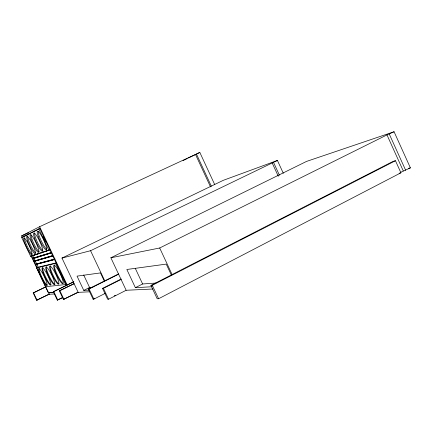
<?xml version="1.0" encoding="UTF-8"?>
<svg xmlns="http://www.w3.org/2000/svg" width="432" height="432" viewBox="0 0 432 432"><rect width="100%" height="100%" fill="white"/><g stroke="black" fill="none" stroke-linecap="round" stroke-linejoin="round"><path stroke-width="0.65" d="M400.324 172.471L410.4 167.864L394.07 131.749L306.515 161.428L110.878 257.78L126.155 290.272L152.89 289.003M158.587 298.744L400.918 172.795L395.453 160.715L393.104 161.374L150.935 285.39L157.199 298.755L158.587 298.744L152.285 285.309L150.935 285.39M22.178 237.146L21.6 235.931L39.609 226.719L195.502 154.456L210.519 186.889M152.285 285.309L395.453 160.715M171.353 275.044L166.239 264.109L126.835 269.487L135.378 287.674L142.619 283.981L155.914 283.057M114.259 295.871L115.463 295.256M121.214 278.991L102.535 288.382L107.649 299.23L108.562 299.219L126.155 290.272M118.595 273.904L88.312 289.04L93.074 299.122L94.829 298.237M93.074 299.122L93.863 299.117L105.278 293.344M102.535 288.382L103.426 288.328L121.068 279.455M73.877 283.684L59.362 290.866L63.428 299.446L77.911 292.216M63.428 299.446L78.192 292.351L89.505 291.805M104.393 281.248L100.467 272.911L77.031 276.129L83.765 290.385L89.581 287.48L92.864 287.253M88.312 289.04L89.084 288.992L118.606 274.234M48.913 250.382L30.661 256.376L21.724 237.535L38.799 229.014L48.913 250.382L49.945 249.896M31.579 255.944L32.751 258.406L51.268 252.693L39.836 228.533L21.724 237.535M110.878 257.78L159.689 247.995L386.98 134.908L394.07 131.749M73.796 281.669L53.341 291.767L57.294 300.105L62.689 297.416M57.294 300.105L62.662 297.691M66.301 284.472L45.479 286.724M45.905 286.74L33.194 292.972L36.655 300.251L49.34 293.987M53.341 291.767L73.834 281.88M36.655 300.251L49.253 294.23L54.545 293.987M59.362 290.866L74.147 283.792M33.194 292.972L45.803 286.961M183.06 160.585L187.25 158.549M188.449 157.966L199.827 152.431L214.715 184.599M78.192 292.351L61.981 258.066L90.569 250.717L277.42 160.45L283.306 173.27M61.981 258.066L223.274 180.333L277.42 160.45M53.66 292.486L48.352 292.777L36.574 267.943L56.236 263.191M52.747 255.841L34.15 261.36L35.532 264.271L54.934 258.952M37.141 267.673L35.645 264.514L54.427 259.389M36.574 267.943L38.167 267.181L56.106 262.937M51.262 252.812L32.864 258.649L34.031 261.117L52.618 255.571M30.661 256.376L32.605 255.452L33.777 257.92L51.138 252.536M33.961 255.29L35.948 254.351M37.422 254.156L38.95 253.433M41.056 252.963L43.141 251.975M44.885 251.705L47.018 250.695M32.751 258.406L33.777 257.92M38.297 229.268L39.836 228.533M35.03 230.899L36.04 230.429M31.45 232.681L32.438 232.227M28.048 234.382L29.009 233.933M24.813 235.996L25.753 235.559M199.827 152.431L196.42 154.008L211.34 186.224M21.6 235.931L28.323 232.81M33.167 255.269L38.869 253.384M39.458 253.19L49.351 249.923M32.864 258.649L51.397 252.963L52.72 255.76L34.031 261.117M34.15 261.36L52.85 256.036L54.41 259.34L35.532 264.271M35.645 264.514L54.54 259.616L66.847 285.617M408.451 168.367L410.4 167.864M399.141 173.243L400.918 172.795M83.765 290.385L89.014 290.088M49.583 292.459L53.579 292.232M135.378 287.674L152.102 286.735M33.593 292.945L37.06 300.251M39.609 226.719L67.16 284.947M55.593 263.498L66.209 285.93M59.918 290.828L63.995 299.435M53.865 291.735L57.829 300.1M33.89 258.163L35.062 260.626M35.176 260.869L36.558 263.785M36.671 264.022L38.167 267.181M31.109 255.982L49.253 294.23M90.569 250.717L104.755 280.822M103.426 288.328L108.562 299.219M83.705 275.033L89.581 287.48M89.084 288.992L93.863 299.117M135.248 268.267L142.619 283.981M159.689 247.995L172.098 274.552M273.51 162.34L279.407 175.187M272.133 162.842L278.294 176.251M389.297 134.125L405.67 170.321M386.98 134.908L403.283 170.932M32.195 254.167A9.358 1.539 64.5 0 1 27.292 246.451A9.358 1.539 64.5 0 1 24.473 237.881M35.559 253.022A9.585 1.615 64.6 0 1 29.986 243.994A9.585 1.615 64.6 0 1 27.886 235.861M39.091 251.818A9.823 1.696 64.6 0 1 33.89 243.74A9.823 1.696 64.6 0 1 30.991 234.716M42.806 250.549A10.076 1.782 64.6 0 1 37.444 242.276A10.076 1.782 64.6 0 1 34.495 233.01M46.71 249.221A10.341 1.879 64.6 0 1 41.18 240.743A10.341 1.879 64.6 0 1 38.189 231.217M43.443 236.893A10.341 1.879 64.6 0 1 45.76 241.785M47.347 285.196A9.337 1.534 64.2 0 1 41.791 277.025A9.337 1.534 64.2 0 1 39.355 268.348M51.084 284.807A9.563 1.609 64.2 0 1 45.355 276.442A9.563 1.609 64.2 0 1 42.903 267.543M55.01 284.396A9.801 1.69 64.1 0 1 49.097 275.827A9.801 1.69 64.1 0 1 46.629 266.701M58.504 283.705A10.055 1.777 64.1 0 1 52.488 274.001A10.055 1.777 64.1 0 1 50.539 265.815M62.818 283.246A10.319 1.874 64.1 0 1 56.608 273.289A10.319 1.874 64.1 0 1 54.659 264.881M59.8 271.453A10.319 1.874 64.1 0 1 61.02 273.877M62.105 276.329A10.319 1.874 64.1 0 1 62.98 278.624M24.527 242.498A9.358 1.528 64.5 0 0 31.784 254.767A9.358 1.528 64.5 0 0 27.054 241.645A9.358 1.528 64.5 0 0 24.527 242.498M27.686 241.072A9.59 1.604 64.5 0 0 35.149 253.627A9.59 1.604 64.5 0 0 30.337 240.176A9.59 1.604 64.5 0 0 27.686 241.072M31.001 239.571A9.828 1.685 64.6 0 0 38.68 252.434A9.828 1.685 64.6 0 0 33.788 238.637A9.828 1.685 64.6 0 0 31.001 239.571M38.156 236.347A10.346 1.868 64.6 0 0 46.31 249.863A10.346 1.868 64.6 0 0 41.24 235.305A10.346 1.868 64.6 0 0 38.156 236.347M34.49 238A10.082 1.771 64.6 0 0 42.395 251.181A10.082 1.771 64.6 0 0 37.417 237.011A10.082 1.771 64.6 0 0 34.49 238M54.562 270.016A10.319 1.868 64.1 0 0 62.845 283.819A10.319 1.868 64.1 0 0 57.974 269.66A10.319 1.868 64.1 0 0 54.562 270.016M50.485 270.81A10.055 1.771 64.1 0 0 58.52 284.267A10.055 1.771 64.1 0 0 53.725 270.475A10.055 1.771 64.1 0 0 50.485 270.81M46.607 271.571A9.806 1.685 64.1 0 0 54.41 284.688A9.806 1.685 64.1 0 0 49.691 271.253A9.806 1.685 64.1 0 0 46.607 271.571M42.919 272.29A9.569 1.604 64.2 0 0 50.501 285.093A9.569 1.604 64.2 0 0 45.851 271.987A9.569 1.604 64.2 0 0 42.919 272.29M39.404 272.975A9.337 1.528 64.2 0 0 46.775 285.476A9.337 1.528 64.2 0 0 42.201 272.689A9.337 1.528 64.2 0 0 39.404 272.975"/></g></svg>
